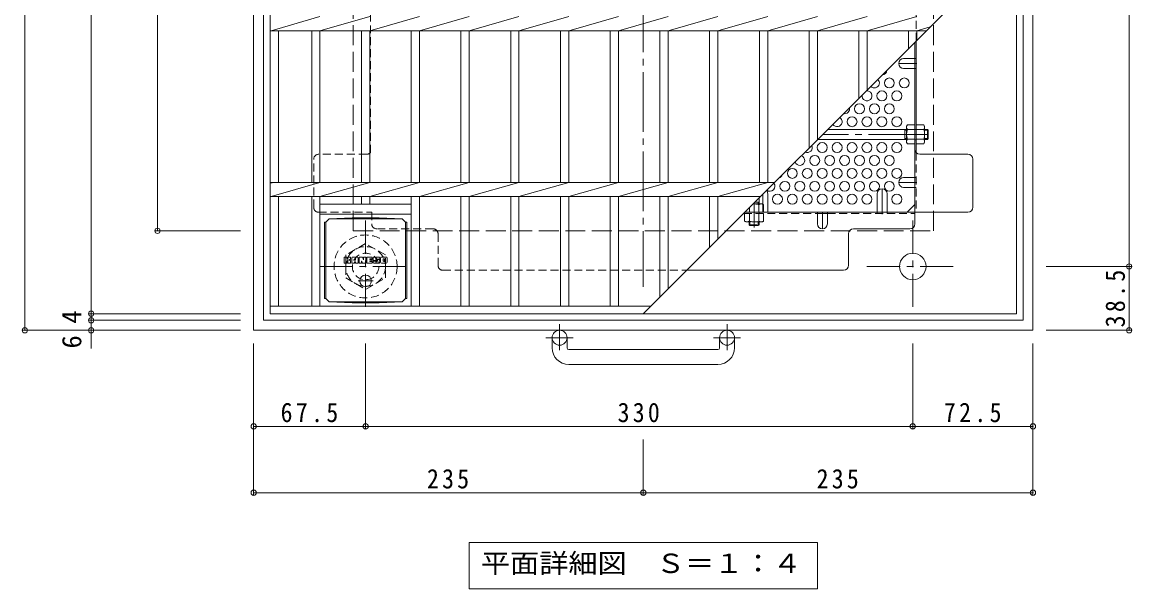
# Model space of a CAD drawing. Units: millimetres at full size, sheet at 1:4. Extents: x -1070 to 1082, y -788 to 743.
# Drawn here: x -885 to -215, y -36 to 306 of the extents above; entities that cross this region are included whole.
import ezdxf
from ezdxf.enums import TextEntityAlignment as Align

# ---------------------------------------------------------------- set-up
doc = ezdxf.new("R2010")
doc.units = ezdxf.units.MM
doc.header["$LTSCALE"] = 4
doc.header["$PDMODE"] = 32
doc.header["$PDSIZE"] = 3.2
for name, pattern in [('CHAIN1', [8, 5, -1, 1, -1]), ('CHAIN2', [12, 9, -1, 1, -1]), ('DASHED1', [1.8, 1.2, -0.6]), ('DASHED3', [4, 3, -1])]:
    doc.linetypes.add(name, pattern=pattern)
for name, color, linetype, lineweight in [('4-1', 3, 'Continuous', 9), ('4-2', 3, 'Continuous', 9), ('4-4', 7, 'Continuous', 9), ('4-5', 7, 'Continuous', 9), ('4-6', 2, 'Continuous', 9), ('4-7', 2, 'Continuous', 9), ('4-8', 2, 'Continuous', 9), ('4-9', 2, 'Continuous', 9), ('4-F', 7, 'Continuous', 9)]:
    doc.layers.add(name, color=color, linetype=linetype, lineweight=lineweight)
doc.styles.add('ＭＳ ゴシック', font='')
doc.styles.get('ＭＳ ゴシック').set_extended_font_data('MS Gothic')

msp = doc.modelspace()

# ---------------------------------------------------------------- linework, layer by layer
at = {"layer": '4-1', "color": 2}
for p, q in [((-745, 120.497), (-745, 590.497)), ((-275, 120.497), (-275, 590.497)), ((-739, 126.497), (-739, 584.497)), ((-281, 584.497), (-281, 126.497)), ((-275, 120.497), (-745, 120.497)), ((-739, 126.497), (-281, 126.497)), ((-565, 109.897), (-565, 115.997)), ((-556, 109.897), (-556, 115.997)), ((-464, 109.897), (-464, 115.997)), ((-455, 109.897), (-455, 115.997)), ((-555, 108.897), (-465, 108.897)), ((-465, 99.897), (-555, 99.897))]:
    msp.add_line(p, q, dxfattribs=at)
at = {"layer": '4-1', "color": 2, "linetype": 'DASHED3'}
for p, q in [((-685, 180.497), (-685, 530.497)), ((-335, 180.497), (-335, 530.497)), ((-685, 180.497), (-335, 180.497))]:
    msp.add_line(p, q, dxfattribs=at)
at = {"layer": '4-1'}
for p, q in [((-351.2, 241.694), (-398.803, 241.694)), ((-352.2, 235.694), (-352.2, 241.694)), ((-352.2, 241.194), (-351.2, 241.194)), ((-338.7, 241.694), (-340.4, 241.694)), ((-340.4, 241.194), (-338.2, 241.194)), ((-338.7, 235.694), (-338.7, 241.694)), ((-338.7, 241.694), (-338.2, 241.194)), ((-338.2, 236.194), (-338.2, 241.194)), ((-351.2, 235.694), (-404.803, 235.694)), ((-352.2, 236.194), (-351.2, 236.194)), ((-340.4, 236.194), (-338.2, 236.194)), ((-338.7, 235.694), (-340.4, 235.694)), ((-338.7, 235.694), (-338.2, 236.194)), ((-442.803, 197.694), (-440.2, 197.694)), ((-440.7, 197.694), (-440.7, 196.694)), ((-440.2, 200.297), (-440.2, 196.694))]:
    msp.add_line(p, q, dxfattribs=at)
at = {"layer": '4-1', "linetype": 'CHAIN2'}
for p, q in [((-338.2, 238.694), (-401.803, 238.694)), ((-443.2, 197.297), (-443.2, 182.461))]:
    msp.add_line(p, q, dxfattribs=at)
at = {"layer": '4-1', "color": 2, "linetype": 'CHAIN1'}
for p, q in [((-677.5, 186.634), (-677.5, 131.36)), ((-347.5, 186.634), (-347.5, 131.36)), ((-705.137, 158.997), (-649.863, 158.997)), ((-375.137, 158.997), (-319.864, 158.997)), ((-560.5, 124.104), (-560.5, 108.507)), ((-459.5, 124.104), (-459.5, 108.507)), ((-552.337, 115.997), (-568.744, 115.997)), ((-451.337, 115.997), (-467.744, 115.997))]:
    msp.add_line(p, q, dxfattribs=at)
at = {"layer": '4-1', "linetype": 'DASHED1'}
for p, q in [((-446.2, 184.194), (-446.2, 185.894)), ((-446.2, 184.194), (-440.2, 184.194)), ((-446.2, 184.194), (-445.7, 183.694)), ((-445.7, 185.894), (-445.7, 183.694)), ((-445.7, 183.694), (-440.7, 183.694)), ((-440.7, 185.894), (-440.7, 183.694)), ((-440.2, 184.194), (-440.7, 183.694)), ((-440.2, 184.194), (-440.2, 185.894))]:
    msp.add_line(p, q, dxfattribs=at)
at = {"layer": '4-1', "color": 2, "linetype": 'DASHED1'}
msp.add_lwpolyline([(-665.5, 152.069), (-665.5, 165.926), (-677.5, 172.854), (-689.5, 165.926), (-689.5, 152.069), (-677.5, 145.141)], close=True, dxfattribs=at)
for radius in [19, 12, 8]:
    msp.add_circle((-677.5, 158.997), radius, dxfattribs=at)
at = {"layer": '4-1', "color": 2}
for centre, radius in [((-347.5, 158.997), 8), ((-560.5, 115.997), 4.5), ((-459.5, 115.997), 4.5)]:
    msp.add_circle(centre, radius, dxfattribs=at)
for centre, radius, start, end in [((-555, 109.897), 10, 180, 270), ((-555, 109.897), 1, 180, 270), ((-465, 109.897), 10, 270, 0), ((-465, 109.897), 1, 270, 0)]:
    msp.add_arc(centre, radius, start, end, dxfattribs=at)
at = {"layer": '4-2'}
for p, q in [((-735, 130.497), (-735, 580.497)), ((-285, 130.497), (-285, 580.497)), ((-510, 130.497), (-285, 355.497)), ((-705, 309.738), (-734.5, 301.257)), ((-674.999, 309.738), (-705, 301.257)), ((-645, 309.738), (-674.999, 301.257)), ((-615, 309.738), (-645, 301.257)), ((-584.999, 309.738), (-615, 301.257)), ((-555, 309.738), (-584.999, 301.257)), ((-525, 309.738), (-555, 301.257)), ((-495, 309.738), (-525, 301.257)), ((-465, 309.738), (-495, 301.257)), ((-435, 309.738), (-465, 301.257)), ((-405, 309.738), (-435, 301.257)), ((-375, 309.738), (-405, 301.257)), ((-375, 301.257), (-345, 309.738)), ((-735, 301.257), (-339.24, 301.257)), ((-730, 209.738), (-730, 301.257)), ((-709.999, 301.257), (-709.999, 209.738)), ((-705, 301.257), (-705, 209.738)), ((-680, 301.257), (-680, 209.738)), ((-674.999, 301.257), (-674.999, 209.738)), ((-650, 301.257), (-650, 209.738)), ((-645, 301.257), (-645, 209.738)), ((-619.999, 301.257), (-619.999, 209.738)), ((-615, 301.257), (-615, 209.738)), ((-590, 301.257), (-590, 209.738)), ((-584.999, 301.257), (-584.999, 209.738)), ((-559.999, 301.257), (-559.999, 209.738)), ((-555, 301.257), (-555, 209.738)), ((-529.999, 301.257), (-529.999, 209.738)), ((-525, 301.257), (-525, 209.738)), ((-500, 301.257), (-500, 209.738)), ((-495, 301.257), (-495, 209.738)), ((-470, 301.257), (-470, 209.738)), ((-465, 301.257), (-465, 209.738)), ((-440, 301.257), (-440, 209.738)), ((-435, 301.257), (-435, 209.738)), ((-410, 301.257), (-410, 230.497)), ((-405, 301.257), (-405, 235.497)), ((-380, 301.257), (-380, 260.497)), ((-375, 301.257), (-375, 265.497)), ((-350, 301.257), (-350, 290.497)), ((-345, 301.257), (-336.97, 303.527)), ((-345, 295.497), (-345, 301.257)), ((-732.5, 209.738), (-735, 209.237)), ((-735, 209.738), (-430.759, 209.738)), ((-705, 209.738), (-734.5, 201.257)), ((-674.999, 209.738), (-705, 201.257)), ((-645, 209.738), (-674.999, 201.257)), ((-615, 209.738), (-645, 201.257)), ((-584.999, 209.738), (-615, 201.257)), ((-555, 209.738), (-584.999, 201.257)), ((-525, 209.738), (-555, 201.257)), ((-495, 209.738), (-525, 201.257)), ((-465, 209.738), (-495, 201.257)), ((-435, 209.738), (-465, 201.257)), ((-735, 201.257), (-439.24, 201.257)), ((-730, 134.997), (-730, 201.257)), ((-709.999, 201.257), (-709.999, 134.997)), ((-705, 201.257), (-705, 134.997)), ((-680, 201.257), (-680, 196.497)), ((-674.999, 201.257), (-674.999, 196.497)), ((-650, 201.257), (-650, 134.997)), ((-645, 201.257), (-645, 134.997)), ((-619.999, 201.257), (-619.999, 134.997)), ((-615, 201.257), (-615, 134.997)), ((-590, 201.257), (-590, 134.997)), ((-584.999, 201.257), (-584.999, 134.997)), ((-559.999, 201.257), (-559.999, 134.997)), ((-555, 201.257), (-555, 134.997)), ((-529.999, 201.257), (-529.999, 134.997)), ((-525, 201.257), (-525, 134.997)), ((-500, 201.257), (-500, 140.497)), ((-495, 201.257), (-495, 145.497)), ((-470, 201.257), (-470, 170.497)), ((-465, 201.257), (-465, 175.497)), ((-440, 201.257), (-440, 200.498)), ((-705, 196.497), (-650, 196.497)), ((-705, 190.498), (-650, 190.498)), ((-505.5, 134.997), (-735, 134.997)), ((-285, 130.497), (-735, 130.497))]:
    msp.add_line(p, q, dxfattribs=at)
at = {"layer": '4-4'}
for p, q in [((-883, 590.497), (-883, 120.497)), ((-843, 580.497), (-843, 130.497)), ((-217, 551.997), (-217, 158.996)), ((-803, 180.497), (-803, 530.497)), ((-804.2, 180.497), (-753, 180.497)), ((-215.8, 158.996), (-267, 158.996)), ((-217, 158.996), (-217, 120.497)), ((-844.2, 130.497), (-753, 130.497)), ((-843, 130.497), (-843, 126.498)), ((-884.2, 120.497), (-753, 120.497)), ((-844.2, 126.498), (-753, 126.498)), ((-843, 126.498), (-843, 120.497)), ((-843, 120.497), (-843, 109.497)), ((-215.8, 120.497), (-267, 120.497)), ((-745, 21.297), (-745, 112.497)), ((-677.5, 61.297), (-677.5, 112.497)), ((-347.5, 61.297), (-347.5, 112.497)), ((-275, 21.297), (-275, 112.497)), ((-745, 62.497), (-677.5, 62.497)), ((-677.5, 62.497), (-347.5, 62.497)), ((-347.5, 62.497), (-275, 62.497)), ((-510, 21.297), (-510, 54.497)), ((-745, 22.497), (-510, 22.497)), ((-510, 22.497), (-275, 22.497))]:
    msp.add_line(p, q, dxfattribs=at)
for p in [(-803, 180.497), (-217, 158.996), (-843, 130.497), (-843, 126.498), (-883, 120.497), (-843, 120.497), (-217, 120.497), (-745, 62.497), (-677.5, 62.497), (-347.5, 62.497), (-275, 62.497), (-745, 22.497), (-510, 22.497), (-275, 22.497)]:
    msp.add_point(p, dxfattribs=at)
at = {"layer": '4-5'}
for p, q in [((-615, -7.503), (-615, -35.503)), ((-615, -7.503), (-405, -7.503)), ((-405, -7.503), (-405, -35.503)), ((-615, -35.503), (-405, -35.503))]:
    msp.add_line(p, q, dxfattribs=at)
at = {"layer": '4-6'}
for centre in [(-361.619, 269.708), (-352.619, 269.708), (-366.119, 261.914), (-357.119, 261.914), (-379.619, 254.119), (-370.619, 254.119), (-361.619, 254.119), (-384.119, 246.325), (-375.119, 246.325), (-366.119, 246.325), (-357.119, 246.325), (-402.119, 230.737), (-393.119, 230.737), (-384.119, 230.737), (-375.119, 230.737), (-366.119, 230.737), (-357.119, 230.737), (-406.619, 222.942), (-397.619, 222.942), (-388.619, 222.942), (-379.619, 222.942), (-370.619, 222.942), (-361.619, 222.942), (-420.119, 215.148), (-411.119, 215.148), (-402.119, 215.148), (-393.119, 215.148), (-384.119, 215.148), (-375.119, 215.148), (-366.119, 215.148), (-357.119, 215.148), (-424.619, 207.354), (-415.619, 207.354), (-406.619, 207.354), (-397.619, 207.354), (-388.619, 207.354), (-379.619, 207.354), (-370.619, 207.354), (-361.619, 207.354), (-429.119, 199.56), (-420.119, 199.56), (-411.119, 199.56), (-402.119, 199.56), (-393.119, 199.56), (-384.119, 199.56), (-375.119, 199.56), (-357.119, 199.56)]:
    msp.add_circle(centre, 3, dxfattribs=at)
for centre, start, end in [((-366.119, 277.502), 272.41484, 357.58516), ((-370.619, 269.708), 222.69697, 47.30303), ((-375.119, 261.914), 170.24997, 99.75003), ((-388.619, 254.119), 256.88536, 13.11464), ((-393.119, 246.325), 210.62686, 59.37314), ((-397.619, 238.531), 251.02858, 288.97142), ((-388.619, 238.531), 251.02858, 288.97142), ((-379.619, 238.531), 251.02858, 288.97142), ((-370.619, 238.531), 251.02858, 288.97142), ((-361.619, 238.531), 251.02858, 288.97142), ((-411.119, 230.737), 243.67322, 26.32678), ((-415.619, 222.942), 197.85224, 72.14776), ((-429.119, 215.148), 287.6949, 342.3051), ((-433.619, 207.354), 231.43749, 38.56251)]:
    msp.add_arc(centre, 3, start, end, dxfattribs=at)
at = {"layer": '4-7', "linetype": 'CHAIN2'}
msp.add_line((-510, 564.301), (-510, 146.694), dxfattribs=at)
at = {"layer": '4-7', "linetype": 'DASHED1'}
for p, q in [((-674.6, 227.655), (-674.6, 337.036)), ((-345.4, 295.097), (-345.4, 337.036)), ((-346.2, 284.452), (-345.4, 284.452)), ((-346.2, 278.452), (-345.4, 278.452)), ((-345.4, 241.694), (-346.2, 241.694)), ((-345.4, 235.494), (-346.2, 235.494)), ((-345.4, 227.655), (-345.4, 191.689)), ((-708.803, 194.694), (-708.803, 223.695)), ((-676.8, 226.695), (-705.803, 226.695)), ((-346.2, 212.687), (-345.4, 212.687)), ((-346.2, 206.687), (-345.4, 206.687)), ((-705.803, 191.694), (-673.8, 191.694)), ((-673.8, 191.694), (-673.8, 184.694)), ((-449.603, 190.894), (-405, 190.894)), ((-440.2, 191.694), (-440.2, 190.894)), ((-399, 190.894), (-346.2, 190.894)), ((-369, 191.694), (-369, 190.894)), ((-363, 191.694), (-363, 190.894)), ((-636.799, 181.694), (-670.8, 181.694)), ((-633.799, 178.694), (-633.799, 159.694)), ((-630.799, 156.694), (-483.803, 156.694))]:
    msp.add_line(p, q, dxfattribs=at)
at = {"layer": '4-7'}
for p, q in [((-345.4, 227.655), (-345.4, 295.097)), ((-346.2, 184.694), (-346.2, 294.297)), ((-314.196, 226.695), (-343.2, 226.695)), ((-311.196, 194.694), (-311.196, 223.695)), ((-350.812, 191.694), (-346.2, 196.306)), ((-448.803, 191.694), (-314.196, 191.694)), ((-399, 190.894), (-405, 190.894)), ((-383.201, 181.694), (-349.2, 181.694)), ((-386.201, 159.694), (-386.201, 178.694)), ((-483.803, 156.694), (-389.201, 156.694))]:
    msp.add_line(p, q, dxfattribs=at)
at = {"layer": '4-7', "linetype": 'DASHED1'}
for centre, start, end in [((-676.8, 229.695), 270, 317.16657), ((-705.803, 223.695), 90, 180), ((-705.803, 194.694), 180, 270), ((-670.8, 184.694), 180, 270), ((-636.799, 178.694), 0, 90), ((-630.799, 159.694), 180, 270)]:
    msp.add_arc(centre, 3, start, end, dxfattribs=at)
at = {"layer": '4-7'}
for centre, start, end in [((-343.2, 229.695), 180, 270), ((-314.196, 223.695), 0, 90), ((-314.196, 194.694), 270, 0), ((-383.201, 178.694), 90, 180), ((-349.2, 184.694), 270, 0), ((-389.201, 159.694), 270, 0)]:
    msp.add_arc(centre, 3, start, end, dxfattribs=at)
at = {"layer": '4-8', "linetype": 'CHAIN1'}
for p, q in [((-345, 281.452), (-356, 281.452)), ((-345, 209.687), (-356, 209.687)), ((-438, 191.694), (-438, 202.497)), ((-366, 190.494), (-366, 205.844)), ((-402, 191.694), (-402, 181.694))]:
    msp.add_line(p, q, dxfattribs=at)
at = {"layer": '4-8'}
for p, q in [((-353, 284.452), (-346.2, 284.452)), ((-353, 278.452), (-346.2, 278.452)), ((-353, 212.687), (-346.2, 212.687)), ((-435, 202.844), (-435, 191.694)), ((-369, 202.844), (-369, 191.694)), ((-363, 202.844), (-363, 191.694)), ((-353, 206.687), (-346.2, 206.687)), ((-405, 184.694), (-405, 191.694)), ((-399, 184.694), (-399, 191.694))]:
    msp.add_line(p, q, dxfattribs=at)
for centre, start, end in [((-353, 281.452), 90, 270), ((-353, 209.687), 90, 270), ((-438, 202.844), 0, 40.31531), ((-366, 202.844), 0, 180), ((-402, 184.694), 180, 0)]:
    msp.add_arc(centre, 3, start, end, dxfattribs=at)
at = {"layer": '4-9'}
for p, q in [((-351.2, 243.694), (-350.767, 244.444)), ((-351.2, 233.694), (-351.2, 243.694)), ((-346.2, 244.444), (-350.767, 244.444)), ((-350.767, 241.557), (-346.2, 241.557)), ((-346.2, 232.944), (-346.2, 244.444)), ((-345.4, 232.944), (-345.4, 244.444)), ((-345.4, 244.444), (-340.833, 244.444)), ((-340.833, 241.557), (-345.4, 241.557)), ((-340.4, 243.694), (-340.833, 244.444)), ((-340.4, 233.694), (-340.4, 243.694)), ((-350.767, 235.831), (-346.2, 235.831)), ((-340.833, 235.831), (-345.4, 235.831)), ((-351.2, 233.694), (-350.767, 232.944)), ((-346.2, 232.944), (-350.767, 232.944)), ((-345.4, 232.944), (-340.833, 232.944)), ((-340.4, 233.694), (-340.833, 232.944)), ((-446.063, 194.434), (-446.063, 191.694)), ((-443.803, 196.694), (-438.2, 196.694)), ((-440.337, 196.261), (-440.337, 191.694)), ((-438.2, 196.694), (-437.45, 196.261)), ((-437.45, 191.694), (-437.45, 196.261)), ((-701.5, 185.747), (-699.5, 187.747)), ((-685.609, 188.38), (-699.5, 187.747)), ((-699.5, 187.747), (-655.5, 187.747)), ((-685.609, 188.38), (-669.391, 188.38)), ((-669.391, 188.38), (-655.5, 187.747)), ((-653.5, 185.747), (-655.5, 187.747)), ((-448.803, 191.694), (-437.45, 191.694)), ((-702.381, 185.747), (-701.5, 185.747)), ((-702.381, 185.747), (-702.381, 139.747)), ((-701.5, 139.747), (-701.5, 185.747)), ((-652.619, 185.747), (-653.5, 185.747)), ((-653.5, 139.747), (-653.5, 185.747)), ((-652.619, 185.747), (-652.619, 139.747)), ((-702.381, 139.747), (-701.5, 139.747)), ((-701.5, 139.747), (-699.5, 137.747)), ((-685.609, 137.115), (-699.5, 137.747)), ((-699.5, 137.747), (-655.5, 137.747)), ((-685.609, 137.115), (-669.391, 137.115)), ((-669.391, 137.115), (-655.5, 137.747)), ((-653.5, 139.747), (-655.5, 137.747)), ((-652.619, 139.747), (-653.5, 139.747))]:
    msp.add_line(p, q, dxfattribs=at)
at = {"layer": '4-9', "linetype": 'DASHED1'}
for p, q in [((-437.45, 190.894), (-448.95, 190.894)), ((-448.95, 190.894), (-448.95, 186.327)), ((-446.063, 186.327), (-446.063, 190.894)), ((-440.337, 186.327), (-440.337, 190.894)), ((-437.45, 190.894), (-437.45, 186.327)), ((-448.2, 185.894), (-448.95, 186.327)), ((-438.2, 185.894), (-448.2, 185.894)), ((-438.2, 185.894), (-437.45, 186.327))]:
    msp.add_line(p, q, dxfattribs=at)
at = {"layer": '4-9', "linetype": 'CHAIN1'}
for p, q in [((-677.5, 153.935), (-677.5, 146.559)), ((-673.003, 150.247), (-681.998, 150.247))]:
    msp.add_line(p, q, dxfattribs=at)
at = {"layer": '4-9'}
msp.add_circle((-677.5, 150.247), 3.5, dxfattribs=at)
for centre, radius, start, end in [((-347.918, 242.799), 3.29, 149.99998, 176.07924), ((-348.465, 243.034), 2.735, 180.2103, 212.68507), ((-341.517, 238.694), 9.683, 162.79973, 197.20026), ((-343.682, 242.799), 3.29, 3.92076, 30.00002), ((-343.135, 243.034), 2.735, 327.31493, 359.7897), ((-350.083, 238.694), 9.683, 342.79974, 17.20027), ((-348.465, 234.354), 2.735, 147.31491, 179.78969), ((-347.918, 234.589), 3.29, 183.92075, 210), ((-343.135, 234.354), 2.735, 0.21031, 32.68509), ((-343.682, 234.589), 3.29, 330, 356.07925), ((-443.2, 187.011), 9.683, 72.79973, 93.69261), ((-438.86, 193.959), 2.735, 90.2103, 122.68507), ((-439.095, 193.412), 3.29, 59.99998, 86.07924)]:
    msp.add_arc(centre, radius, start, end, dxfattribs=at)
at = {"layer": '4-9', "linetype": 'DASHED1'}
for centre, radius, start, end in [((-447.305, 189.176), 3.29, 239.99998, 266.07924), ((-447.54, 188.629), 2.735, 270.2103, 302.68507), ((-443.2, 195.576), 9.683, 252.79973, 287.20026), ((-438.86, 188.629), 2.735, 237.31491, 269.78969), ((-439.095, 189.176), 3.29, 273.92075, 300)]:
    msp.add_arc(centre, radius, start, end, dxfattribs=at)
at = {"layer": '4-F'}
for p, q in [((-690.511, 161.162), (-690.511, 164.516)), ((-688.829, 164.673), (-690.354, 164.673)), ((-690.354, 161.005), (-688.829, 161.005)), ((-688.672, 164.516), (-688.672, 163.592)), ((-688.672, 161.162), (-688.672, 162.247)), ((-688.175, 161.162), (-688.175, 162.247)), ((-688.169, 164.516), (-688.169, 163.592)), ((-688.017, 161.005), (-686.662, 161.005)), ((-686.665, 164.673), (-688.012, 164.673)), ((-686.507, 164.516), (-686.507, 163.735)), ((-686.505, 161.162), (-686.505, 162.093)), ((-685.842, 161.162), (-685.842, 164.149)), ((-684.335, 161.005), (-685.685, 161.005)), ((-682.528, 164.673), (-685.318, 164.673)), ((-684.178, 162.878), (-684.178, 163.42)), ((-684.178, 161.162), (-684.178, 161.581)), ((-683.72, 162.826), (-684.126, 162.826)), ((-683.668, 162.878), (-683.668, 163.42)), ((-683.668, 161.162), (-683.668, 161.581)), ((-683.511, 161.005), (-682.161, 161.005)), ((-682.004, 161.162), (-682.004, 164.149)), ((-681.33, 164.516), (-681.33, 161.162)), ((-681.173, 164.673), (-679.469, 164.673)), ((-680.171, 161.005), (-681.173, 161.005)), ((-680.014, 161.162), (-680.014, 162.072)), ((-679.526, 161.118), (-679.816, 162.1)), ((-677.502, 161.005), (-679.375, 161.005)), ((-679.319, 164.564), (-678.841, 163.07)), ((-678.68, 164.516), (-678.68, 163.095)), ((-678.522, 164.673), (-677.502, 164.673)), ((-677.345, 164.516), (-677.345, 161.162)), ((-676.836, 161.162), (-676.836, 164.516)), ((-676.679, 164.673), (-673.658, 164.673)), ((-676.679, 161.005), (-673.671, 161.005)), ((-673.658, 162.436), (-674.781, 162.436)), ((-673.671, 162.008), (-674.781, 162.008)), ((-673.658, 163.682), (-674.775, 163.682)), ((-673.658, 163.242), (-674.775, 163.242)), ((-673.514, 161.162), (-673.514, 161.851)), ((-673.501, 163.839), (-673.501, 164.516)), ((-673.501, 162.594), (-673.501, 163.085)), ((-672.997, 162.017), (-672.997, 161.529)), ((-672.84, 162.174), (-671.486, 162.174)), ((-669.517, 164.673), (-672.569, 164.673)), ((-670.987, 162.504), (-672.569, 162.504)), ((-669.421, 161.005), (-672.473, 161.005)), ((-671.338, 163.33), (-671.338, 163.744)), ((-671.329, 162.017), (-671.329, 161.907)), ((-671.181, 163.173), (-669.421, 163.173)), ((-670.83, 162.347), (-670.83, 161.907)), ((-670.821, 163.651), (-670.821, 163.744)), ((-670.664, 163.494), (-668.993, 163.494)), ((-668.993, 164.149), (-668.993, 163.494)), ((-668.484, 161.529), (-668.484, 164.149)), ((-665.013, 164.673), (-667.96, 164.673)), ((-665.013, 161.005), (-667.96, 161.005)), ((-666.808, 162.327), (-666.808, 163.352)), ((-666.165, 162.327), (-666.165, 163.352)), ((-664.489, 164.149), (-664.489, 161.529))]:
    msp.add_line(p, q, dxfattribs=at)
for centre, radius, start, end in [((-690.354, 164.516), 0.157, 90, 180), ((-690.354, 161.162), 0.157, 180, 270), ((-688.829, 164.516), 0.157, 0, 90), ((-688.829, 161.162), 0.157, 270, 0), ((-688.421, 163.592), 0.251, 180, 0), ((-688.423, 162.247), 0.249, 0, 180), ((-688.017, 161.162), 0.157, 180, 270), ((-688.012, 164.516), 0.157, 90, 180), ((-687.586, 162.918), 0.0878, 97.33171, 266.57183), ((-687.887, 165.251), 2.265, 277.33171, 299.42073), ((-687.69, 161.192), 1.641, 53.71985, 86.57183), ((-687.031, 163.735), 0.524, 299.42073, 0), ((-687.029, 162.093), 0.524, 0, 53.71985), ((-686.665, 164.516), 0.157, 0, 90), ((-686.662, 161.162), 0.157, 270, 0), ((-685.318, 164.149), 0.524, 90, 180), ((-685.685, 161.162), 0.157, 180, 270), ((-684.335, 161.162), 0.157, 270, 0), ((-683.923, 163.42), 0.255, 0, 180), ((-684.126, 162.878), 0.0524, 180, 270), ((-683.923, 161.581), 0.255, 0, 180), ((-683.72, 162.878), 0.0524, 270, 0), ((-683.511, 161.162), 0.157, 180, 270), ((-682.528, 164.149), 0.524, 0, 90), ((-682.161, 161.162), 0.157, 270, 0), ((-681.173, 164.516), 0.157, 90, 180), ((-681.173, 161.162), 0.157, 180, 270), ((-680.171, 161.162), 0.157, 270, 0), ((-679.913, 162.072), 0.101, 16.48875, 180), ((-679.375, 161.162), 0.157, 196.48875, 270), ((-679.469, 164.516), 0.157, 17.75635, 90), ((-678.762, 163.095), 0.0827, 197.75635, 0), ((-678.522, 164.516), 0.157, 90, 180), ((-677.502, 164.516), 0.157, 0, 90), ((-677.502, 161.162), 0.157, 270, 0), ((-676.679, 164.516), 0.157, 90, 180), ((-676.679, 161.162), 0.157, 180, 270), ((-674.775, 163.462), 0.22, 90, 270), ((-674.781, 162.222), 0.214, 90, 270), ((-673.671, 161.851), 0.157, 0, 90), ((-673.671, 161.162), 0.157, 270, 0), ((-673.658, 164.516), 0.157, 0, 90), ((-673.658, 163.839), 0.157, 270, 0), ((-673.658, 163.085), 0.157, 0, 90), ((-673.658, 162.594), 0.157, 270, 0), ((-670.621, 163.589), 2.376, 157.10112, 202.89888), ((-672.84, 162.017), 0.157, 90, 180), ((-672.473, 161.529), 0.524, 180, 270), ((-672.569, 164.411), 0.262, 90, 157.10112), ((-672.569, 162.766), 0.262, 202.89888, 270), ((-671.486, 162.017), 0.157, 0, 90), ((-671.08, 163.744), 0.259, 0, 180), ((-671.181, 163.33), 0.157, 180, 270), ((-671.08, 161.907), 0.25, 180, 0), ((-670.987, 162.347), 0.157, 0, 90), ((-670.664, 163.651), 0.157, 180, 270), ((-669.517, 164.149), 0.524, 0, 90), ((-669.421, 162.911), 0.262, 22.90802, 90), ((-669.421, 161.267), 0.262, 270, 337.09198), ((-671.366, 162.089), 2.374, 337.09198, 22.90802), ((-667.96, 164.149), 0.524, 90, 180), ((-667.96, 161.529), 0.524, 180, 270), ((-666.487, 163.352), 0.321, 0, 180), ((-666.487, 162.327), 0.321, 180, 0), ((-665.013, 164.149), 0.524, 0, 90), ((-665.013, 161.529), 0.524, 270, 0)]:
    msp.add_arc(centre, radius, start, end, dxfattribs=at)

# ---------------------------------------------------------------- texts
at = {"layer": '4-4', "color": 2, "style": 'ＭＳ ゴシック'}
for s, p in [('4', (-845.4, 124.497)), ('6', (-845.4, 109.497))]:
    msp.add_text(s, height=11.73, rotation=90, dxfattribs=at).set_placement(p, align=Align.BOTTOM_LEFT)
at = {"layer": '4-4', "color": 2, "insert": (-219.4, 122.247), "char_height": 11.73, "attachment_point": 7, "rotation": 90, "style": 'ＭＳ ゴシック'}
msp.add_mtext('\\T1.28;\\W0.9;38.5', dxfattribs=at)
at = {"layer": '4-4', "color": 2, "char_height": 11.73, "attachment_point": 7, "style": 'ＭＳ ゴシック'}
for s, insert in [('\\T1.28;\\W0.9;67.5', (-728.75, 64.897)), ('\\T1.27;\\W0.9;330', (-525.5, 64.897)), ('\\T1.28;\\W0.9;72.5', (-328.75, 64.897)), ('\\T1.27;\\W0.9;235', (-640.5, 24.897)), ('\\T1.27;\\W0.9;235', (-405.5, 24.897))]:
    msp.add_mtext(s, dxfattribs=dict(at, insert=insert))
at = {"layer": '4-5', "color": 2, "style": 'ＭＳ ゴシック', "width": 1.1}
msp.add_text('平面詳細図\u3000Ｓ＝１：４', height=11.73, dxfattribs=at).set_placement((-608, -29.503), align=Align.BOTTOM_LEFT)

doc.saveas('drawing.dxf')
